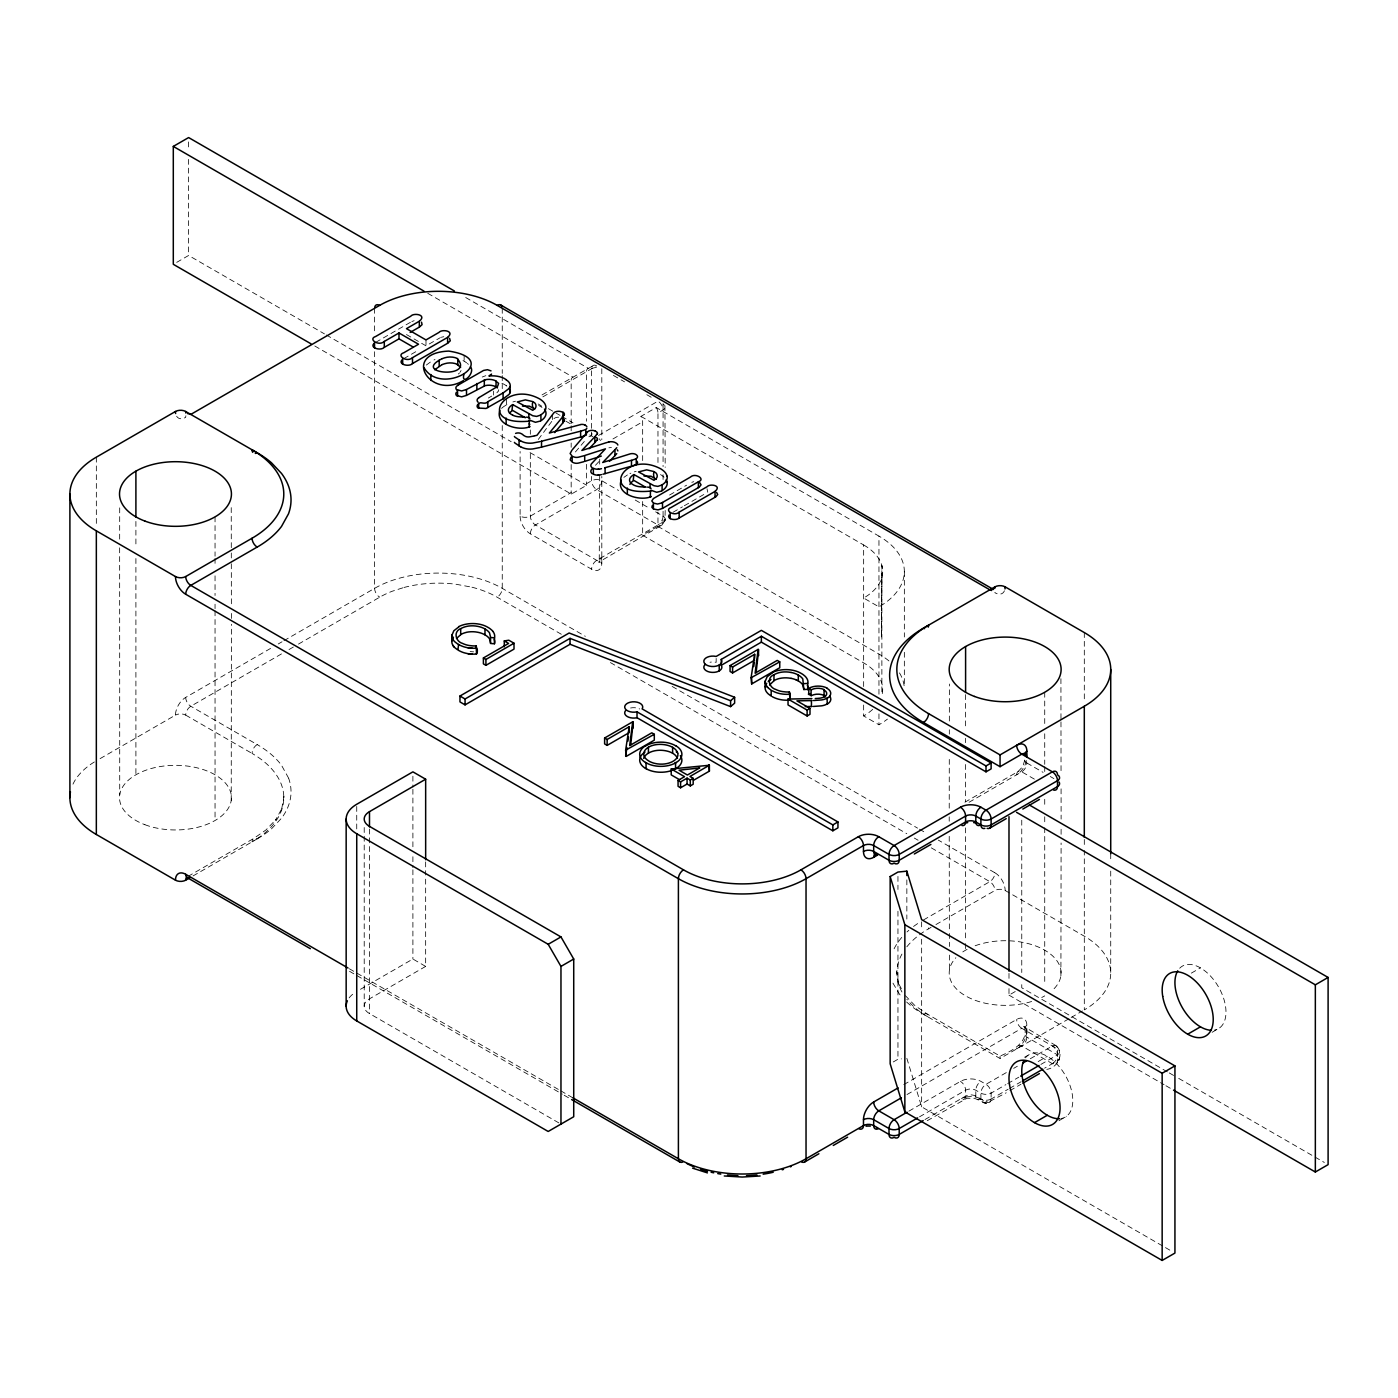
<?xml version="1.0" encoding="UTF-8"?>
<svg xmlns="http://www.w3.org/2000/svg" width="1398" height="1398" viewBox="0 0 1398 1398"><rect width="100%" height="100%" fill="white"/><g stroke="black" fill="none" stroke-linecap="round" stroke-linejoin="round"><path stroke-width="0.75" stroke-dasharray="5 3.75" d="M119.651 547.824L119.721 794.833M119.669 539.121L119.704 506.443M231.229 800.46L231.404 624.242M949.207 821.22L949.207 816.869M949.225 808.149L949.294 755.881M949.329 734.107L949.329 729.756M949.347 721.036L949.382 684.024M1000.059 1058.111L1000.059 1056.294M1060.907 975.856L1061.099 842.994M1061.099 834.291L1061.117 825.571M881.876 577.357L881.439 637.768L881.876 565.631L881.876 695.278M283.777 797.646L283.934 796.423L281.645 809.25L282.134 808.079L275.476 820.172L276.262 819.211L265.969 829.958L253.562 838.555L189.027 875.812M665.186 510.462L664.941 520.755L661.586 525.333L598.676 562.223L599.899 560.79L599.235 562.887L599.69 476.334M1024.751 760.058L1022.812 766.558L1018.146 771.486L961.719 804.06M1056.818 1046.386C1064.472 1054.441 1057.395 1067.985 1046.787 1069.365M665.186 519.077L664.469 521.611L664.941 520.161M1059.614 1057.779L1058.88 1060.313L1059.369 1058.863M461.06 370.505L460.222 372.113M538.3 439.444L553.259 419.4M498.125 391.44L498.719 389.745M497.968 391.632L497.81 391.807A13.875 8.004 0 0 1 496.832 392.786M575.417 451.956L586.723 438.64M901.727 937.411L899.141 940.644A115.37 66.615 0 0 0 892.675 951.968M595.443 465.289L601.157 459.26M426.338 365.053L431.632 361.156M459.558 372.917L458.352 374M501.55 408.391L502.861 407.237M907.005 931.942L908.84 930.299M623.892 477.347L627.405 474.953M503.228 406.94L506.88 404.581M1058.95 1120.742L1066.569 1116.233M1212.118 1032.301L1219.755 1027.792M176.707 262.352L188.625 255.467L324.441 333.877M375.765 342.318L410.767 322.117M403.83 358.622L418.526 350.129M406.469 334.541L425.988 345.83L440.387 337.617M488.339 398.046L491.746 396.071M542.04 394.9L594.412 364.948M542.861 396.875L596.701 365.787M598.554 435.46L656.116 402.24M642.661 460.571L642.661 421.794A7.217 4.177 60 0 0 640.931 416.377L656.239 407.534L878.958 536.116L878.958 694.212M612.953 438.955L642.661 421.794M657.969 462.493L657.969 412.952L663.071 409.998A7.217 4.177 0 0 0 663.071 404.109A7.217 4.177 -60 0 0 663.054 403.673M100.097 758.625L175.466 715.112A14.434 8.336 -60 0 1 185.689 697.41L270.705 648.34M278.254 643.971L282.029 641.787M283.916 640.703L374.594 588.348A90.258 52.11 0 0 1 502.249 588.348L585.308 636.3M281.47 653.914L190.792 706.252A7.217 4.177 -60 0 0 185.689 715.112A7.217 4.177 0 0 0 175.466 715.112M289.019 649.546L296.586 645.177M298.473 644.094L380.501 596.736A82.954 47.899 0 0 1 392.139 591.267L403.638 587.562M571.17 464.538L571.17 492.55L530.331 516.124A7.217 4.177 0 0 1 520.108 516.124L520.108 451.502M314.777 345.988L571.328 494.106L586.653 485.263A7.217 4.177 60 0 1 586.496 483.708L591.599 480.755A7.217 4.177 0 0 1 601.804 480.755L618.51 490.401M669.572 495.032L686.575 485.211M673.015 512.28L682.451 506.827M684.338 505.744L705.116 493.739M882.278 693.6A64.99 37.519 0 0 0 863.649 662.879L642.486 535.189L657.811 526.347A7.217 4.177 60 0 0 657.969 524.966L657.969 512.052M193.064 875.917L257.162 838.905A7.217 4.177 60 0 0 252.059 841.858A108.31 62.526 0 0 0 252.059 753.417A7.217 4.177 -60 0 1 257.162 744.575L190.792 706.252A7.217 4.177 60 0 1 185.689 697.41M360.474 989.295L412.899 959.028L425.656 966.402L425.656 877.158M425.656 966.402L369.491 998.819A18.052 10.415 0 0 0 369.491 1013.567L560.965 1124.114M969.076 802.26L1021.763 771.836A7.217 4.177 -60 0 0 1026.866 762.993A7.217 4.177 0 0 1 1024.751 760.215M923.466 919.971L989.836 881.649A7.217 4.177 -60 0 0 994.957 872.806L938.32 840.111M906.848 946.795A108.31 62.526 0 0 1 928.569 928.814L934.109 925.616M935.944 924.567L994.957 890.491A7.217 4.177 0 0 1 1005.162 890.491L1010.806 893.759M893.27 1061.956L897.953 1059.247L901.5 1058.88M1008.989 988.613L1008.989 995.149L1018.111 989.871M903.79 1084.621L1016.643 1019.457A14.434 8.336 -60 0 1 1026.866 1025.363L1026.866 1037.141A7.217 4.177 -60 0 1 1021.763 1045.984A7.217 4.177 60 0 0 1016.643 1048.937A14.434 8.336 -60 0 0 1026.866 1031.252A7.217 4.177 0 0 1 1026.866 1025.363M907.005 1094.547L1021.763 1028.299L1057.5 1048.937L1057.5 1060.733A7.217 4.177 60 0 1 1052.397 1063.686L1021.763 1045.984M908.857 1111.165L960.478 1081.37A14.434 8.336 0 0 1 980.907 1081.37L986.009 1084.306A7.217 4.177 60 0 1 991.112 1093.149L991.112 1099.055A7.217 4.177 60 0 1 986.009 1102.008L975.804 1096.102A7.217 4.177 0 0 0 965.599 1096.102L923.606 1120.34M906.638 1002.016A115.37 66.615 0 0 0 923.449 1014.319L1000.059 1058.513L1069.26 1018.565M1071.148 1017.482L1082.419 1010.964M919.5 1116.827L965.599 1090.213A7.217 4.177 0 0 1 975.804 1090.213L980.907 1093.149A7.217 4.177 0 0 0 991.112 1093.149L1005.878 1084.638M1006.298 1072.598L986.009 1084.306A7.217 4.177 -60 0 0 980.907 1093.149L980.907 1099.055A7.217 4.177 -60 0 0 986.009 1102.008L1008.133 1089.234M1013.672 1068.352L1017.36 1066.22M1030.256 1058.758L1052.397 1045.984A7.217 4.177 -60 0 1 1057.5 1048.937A7.217 4.177 0 0 1 1057.5 1054.843A7.217 4.177 0 0 1 1057.5 1060.733L1044.586 1068.177M927.224 1120.707L966.979 1098.269L974.406 1098.269L986.149 1103.302L1006.21 1092.782M1038.172 1061.571L1047.277 1056.311M1191.341 973.13L1200.463 967.87M1007.713 1083.572L1018.775 1077.194M1040.898 1064.42L1057.5 1054.843A7.217 4.177 60 0 0 1052.397 1045.984M1009.566 1088.413L1021.047 1081.772M1009.898 1090.65L1020.977 1084.254M1024.559 1057.255L1027.984 1055.35M482.223 377.023L485.822 375.678M707.772 492.253L707.004 488.723M411.868 321.54L414.158 320.684M629.939 473.59L630.9 473.153M434.009 359.95L435.005 359.513M691.8 482.31L693.775 481.681M441.314 337.25L443.83 336.708M512.909 401.942L515.478 401.209M634.36 471.842L636.16 471.318M403.935 587.475L405.333 587.125A82.919 47.881 0 0 1 455.765 584.207L471.406 587.09M966.193 1097.028L965.127 1097.255A14.592 8.423 0 0 0 960.496 1099.055A7.217 4.177 60 0 0 965.599 1096.102L965.599 1090.213A7.217 4.177 60 0 0 960.478 1081.37M966.455 1096.976L967.713 1096.783A14.434 8.336 0 0 1 980.889 1099.055M611.45 447.605L610.821 447.605A6.099 3.512 0 0 0 608.899 447.832M470.13 651.538L472.611 651.783A18.069 10.433 0 0 0 473.625 651.817M983.458 1102.69L986.149 1103.302L982.41 1102.358M462.983 360.579L464.818 361.628M538.16 403.97L539.593 404.791A23.626 13.648 0 0 1 540.816 405.595L541.673 406.224M613.407 375.433L624.557 381.864M646.837 394.725L654.264 399.024M465.709 297.529L588.226 368.268A7.217 4.177 60 0 0 586.496 371.676L586.496 421.235M427.771 293.318L572.9 377.111A7.217 4.177 60 0 0 571.17 380.536L571.17 423.611M640.931 416.377L863.649 544.958L863.649 687.554M548.435 408.67L560.039 415.363M561.891 416.429L573.023 422.86M538.632 405.455L542.04 407.412M565.858 421.165L570.961 424.118M589.694 434.935L593.084 436.892M635.234 500.047L648.218 507.544M655.645 511.843L663.071 516.124A7.217 4.177 0 0 1 663.071 522.031A7.217 4.177 60 0 1 657.969 524.966L596.701 489.597A7.217 4.177 60 0 1 591.599 480.755L591.599 476.438M326.328 334.978L511.196 441.698M530.052 452.603L586.653 485.263M657.811 526.347L878.958 654.037A86.641 50.031 0 0 1 889.897 661.743M1026.866 762.993L1043.083 772.36M1050.282 776.519L1053.882 778.599M1034.363 779.123L1021.763 771.836A7.217 4.177 60 0 0 1016.643 774.789A14.434 8.336 -60 0 0 1026.464 760.582M863.649 705.029L863.649 715.933L878.958 724.776A86.641 50.031 0 0 0 887.415 719.114M520.108 516.124A14.434 8.336 60 0 0 530.331 533.809L591.599 569.196A14.434 8.336 60 0 0 601.804 563.289L601.804 476.438M672.141 686.435L917.56 828.123M919.447 829.206L926.996 833.575M561.314 634.255L496.5 596.824A82.954 47.899 0 0 0 471.371 587.055M610.402 662.582L906.778 833.697M914.327 838.066L918.102 840.233M931.33 847.87L989.836 881.649A7.217 4.177 60 0 1 994.957 890.491M1012.694 894.842L1084.306 936.188A90.258 52.11 0 0 1 1084.306 1009.88L1084.306 850.421M1167.365 1071.847L1021.763 987.774L1021.763 981.239M1169.252 1072.93L1176.819 1077.299M1178.706 1078.382L1324.325 1162.454M1008.989 995.149L1164.062 1084.673M1165.949 1085.757L1173.516 1090.125M1055.997 1045.634L1023.738 1026.429L1024.961 1027.862L1024.28 1025.765C1029.47 1041.999 1012.257 1050.894 1000.059 1056.084L927.084 1013.952L914.676 1005.354L904.366 994.607M906.848 1058.338L921.649 1106.849L1163.59 1246.527M1165.478 1247.61L1171.14 1250.895M185.689 715.112L252.059 753.417M349.36 968.779L559.462 1090.073M560.79 1090.842L572.114 1097.395M349.552 971.33L355.144 974.563M357.014 975.647L562.311 1094.162M564.18 1095.246L569.772 1098.479M660.503 474.586L660.8 474.761A23.626 13.648 0 0 1 662.005 475.565L662.862 476.194A22.001 12.704 0 0 1 664.067 477.207M465.027 361.75L466.67 362.868M506.321 385.638L503.996 384.275A17.772 10.258 0 0 0 501.585 383.192M467.404 363.445L468.382 364.319M901.361 988.648L898.512 983.476L899.001 984.646L896.695 971.82L896.852 973.043M892.973 983.144L899.124 993.629A115.37 66.615 0 0 0 901.395 996.512M288.635 778.214L281.505 765.248A115.37 66.615 0 0 0 257.18 744.575M664.941 405.665L665.186 467.369M1060.925 678.694L1060.977 719.725M1060.977 721.892L1061.047 773.723M1061.082 788.839L1061.117 819.071M949.225 836.336L949.364 931.348M949.364 933.515L949.382 946.463M949.399 955.096L949.417 970.212M231.229 507.631L231.299 550.812M231.299 552.979L231.317 561.612M231.317 563.778L231.369 604.792M231.386 613.442L231.404 622.075M1110.728 853.759L1110.728 862.426M1110.728 871.111L1110.728 973.043M1084.306 632.56L1084.306 702.46M1084.306 839.499L1084.306 848.236M1044.725 692.255L1044.725 725.02M1044.725 733.758L1044.725 764.339M1044.725 766.523L1044.725 773.077M1044.725 799.289L1044.725 808.027M1044.725 816.764L1044.725 825.502M1044.725 827.686L1044.725 984.961M1021.763 820.172L1021.763 972.536M1008.989 973.375L1008.989 979.911M965.599 694.614L965.599 729.564M965.599 738.301L965.599 742.67M965.599 764.514L965.599 801.648M965.599 827.861L965.599 941.448M965.599 943.633L965.599 950.186M921.649 921.841L921.649 930.544M921.649 939.246L921.649 1106.849M906.848 879.866L906.848 919.045M904.349 571.502L904.349 636.999M904.349 652.289L904.349 687.222M897.953 876.424L897.953 889.478M897.953 911.234L897.953 1059.247M878.958 713.871L878.958 724.776M716.16 658.423L716.16 662.355A9.017 5.208 0 0 0 710.009 662.25M663.071 404.109L663.071 466.583M663.071 474.638L663.071 479.514M663.071 511.249L663.071 522.031L596.701 560.336A7.217 4.177 -60 0 0 591.599 569.196M642.661 501.498L642.661 533.809A7.217 4.177 60 0 1 642.486 535.189M601.804 368.74L601.804 439.828M599.69 459.103L599.69 465.551M595.932 365.42A7.217 4.177 60 0 0 591.599 368.74L591.599 435.512M586.496 464.311L586.496 483.708M571.17 425.761L571.17 432.227M571.17 442.991L571.17 447.308M552.437 414.594L552.437 420.483M530.331 429.955L530.331 434.271M530.331 453.651L530.331 516.124A7.217 4.177 60 0 0 535.434 524.966L596.701 560.336A7.217 4.177 60 0 0 601.804 557.4A7.217 4.177 0 0 0 601.804 563.289M506.426 398.937L506.426 404.843M502.249 308.311L502.249 373.423M502.249 375.608L502.249 388.627M502.249 425.534L502.249 588.348A7.217 4.177 -60 0 1 497.146 597.191M493.459 391.143L493.459 395.075M464.136 355.319L464.136 361.208M425.988 339.924L425.988 345.83M425.656 861.919L425.656 874.991M412.899 776.205L412.899 787.074M412.899 789.258L412.899 848.027M412.899 856.729L412.899 867.616M412.899 869.783L412.899 959.028M374.594 308.311L374.594 334.349M374.594 351.719L374.594 588.348A7.217 4.177 60 0 0 379.714 597.191M369.491 829.049L369.491 1013.567M364.214 827.511L364.214 1006.193M356.735 806.454L356.735 830.395M215.047 516.858L215.047 556.177M215.047 558.361L215.047 567.099M215.047 575.836L215.047 595.496M215.047 604.233L215.047 608.602M215.047 610.786L215.047 820.486M188.625 141.932L188.625 150.652M188.625 159.389L188.625 255.467M135.903 521.419L135.903 547.632M135.903 558.536L135.903 774.789M96.34 457.163L96.34 527.063M975.14 945.764A55.955 32.311 0 0 1 1044.725 950.186A55.955 32.311 0 0 1 1052.379 990.361M1044.725 995.883A55.955 32.311 0 0 1 1041.737 997.49M1031.654 1001.492A55.955 32.311 0 0 1 965.599 995.883A55.955 32.311 0 0 1 955.865 957.735M962.803 951.916A55.955 32.311 0 0 1 968.587 948.578M1179.702 968.22A36.103 20.848 60 0 1 1218.829 987.495A36.103 20.848 60 0 1 1214.547 1030.064M1025.485 1057.849A36.103 20.848 60 0 1 1064.996 1074.8A36.103 20.848 60 0 1 1061.362 1118.505M913.558 926.472A115.597 66.737 0 0 1 918.766 922.855M923.466 1014.301A7.217 4.177 -60 0 1 928.569 1017.255A108.31 62.526 0 0 1 906.848 999.273M1052.397 1063.686A7.217 4.177 -60 0 0 1057.5 1054.843L1026.866 1037.141A7.217 4.177 0 0 1 1026.866 1031.252A7.217 4.177 -60 0 0 1021.763 1028.299A7.217 4.177 60 0 1 1016.643 1019.457M257.162 838.905A115.597 66.737 0 0 0 271.422 828.927L281.505 818.232A115.492 66.685 0 0 0 288.722 778.476M991.112 1099.055A7.217 4.177 0 0 1 980.907 1099.055A7.217 4.177 -60 0 1 975.804 1096.102L975.804 1090.213A7.217 4.177 -60 0 1 980.907 1081.37M901.955 992.003A108.31 62.526 0 0 1 901.955 954.065M928.517 927.905A7.217 4.177 60 0 1 928.569 928.814M994.957 872.806A14.434 8.336 60 0 1 1005.162 890.491M72.976 784.156A90.258 52.11 0 0 1 94.767 761.718M176.62 416.237A14.434 8.336 -60 0 0 185.689 417.373A7.217 4.177 60 0 1 185.917 415.765M530.331 533.809A7.217 4.177 -60 0 1 535.434 524.966L596.701 489.597A7.217 4.177 -60 0 0 601.804 480.755M592.28 434.009A14.644 8.458 60 0 0 591.599 433.59A7.217 4.177 -60 0 0 591.826 435.197M1004.446 590.795A14.434 8.336 60 0 1 994.957 592.769A7.217 4.177 -60 0 0 994.939 592.333M863.649 544.958A64.99 37.519 0 0 1 863.649 598.029L878.958 606.872A86.641 50.031 0 0 0 878.958 536.116M872.719 709.363A64.99 37.519 0 0 1 863.649 715.933M899.473 672.892A86.641 50.031 0 0 1 904.279 687.536M599.253 438.797A7.217 4.177 60 0 1 600.441 440.58M349.168 997.857A36.103 20.848 0 0 1 354.9 992.597M571.328 494.106A7.217 4.177 60 0 1 571.17 492.55M663.071 516.124A7.217 4.177 -60 0 1 657.969 524.966M656.239 407.534A7.217 4.177 60 0 1 657.969 412.952M588.89 436.805A5.05 2.918 0 0 1 590.655 436.333M553.975 418.649A7.077 4.089 0 0 1 554.324 418.352L555.093 417.897A5.609 3.233 0 0 1 559.2 417.198M630.585 708A9.017 5.208 0 0 1 639.69 708.978M506.163 385.708A14.469 8.353 0 0 1 506.81 386.128M659.105 401.96A7.217 4.177 60 0 1 663.071 409.998M591.599 368.74A7.217 4.177 0 0 1 599.585 367.866M144.885 824.698A55.955 32.311 0 0 0 231.352 799.411A55.955 32.311 0 0 0 150.198 768.813A55.955 32.311 0 0 0 144.885 824.698"/><path stroke-width="1.5" d="M1084.306 837.315L1084.306 706.252A90.258 52.11 0 0 0 1084.306 632.56L1005.162 586.863A7.217 4.177 0 0 0 994.957 586.863L923.466 628.139A115.527 66.702 0 0 0 923.466 722.469L1000.059 766.681L1000.059 754.903L928.569 713.627A108.31 62.526 0 0 1 928.569 625.186A7.217 4.177 60 0 1 928.22 627.143M772.22 672.875L767.1 676.842L765.143 681.438A17.37 10.031 0 0 0 765.143 682.241L765.195 682.888A17.912 10.345 0 0 0 765.475 683.989L765.702 684.601M765.772 684.828L765.143 687.327A17.37 10.031 0 0 0 765.143 688.148L765.195 688.777A17.912 10.345 0 0 0 765.475 689.878L765.702 690.507A18.331 10.59 0 0 0 766.471 691.87L766.576 692.01A19.188 11.079 0 0 0 767.1 692.674L767.694 693.338A18.052 10.415 0 0 0 768.358 693.967L770.648 695.715A20.149 11.638 0 0 0 771.189 696.047L771.189 690.14A20.149 11.638 0 0 1 770.648 689.808L768.446 688.148A18.052 10.415 0 0 1 765.929 684.88L766.716 683.22M458.946 626.793L453.826 630.778L451.869 635.374A17.37 10.031 0 0 0 451.869 636.177L451.921 636.824A17.912 10.345 0 0 0 452.183 637.925L452.428 638.536A18.331 10.59 0 0 0 453.197 639.9L453.301 640.057A19.188 11.079 0 0 0 453.808 640.721L454.42 641.367A18.052 10.415 0 0 0 455.084 642.014L457.373 643.744A20.149 11.638 0 0 0 457.915 644.076L459.313 644.88A20.918 12.075 0 0 0 460.187 645.334L461.078 645.736A21.407 12.355 0 0 0 464.416 646.959L464.975 647.117A19.799 11.429 0 0 0 475.774 648.2C478.081 647.379 477.766 654.614 475.774 654.089A19.799 11.429 0 0 1 465.15 653.041L464.416 652.866A21.407 12.355 0 0 1 461.078 651.643L460.187 651.223A20.918 12.075 0 0 1 459.313 650.786L458.701 650.437M453.441 637.156L451.869 641.263A17.37 10.031 0 0 0 451.869 642.084L451.921 642.713A17.912 10.345 0 0 0 452.183 643.814L452.428 644.443M490.593 637.401L489.527 632.91A17.772 10.258 0 0 0 488.391 631.512L487.29 630.515A17.37 10.031 0 0 0 486.224 629.729L484.599 628.75A16.601 9.594 0 0 0 483.481 628.174L483.026 627.982A17.807 10.275 0 0 0 478.5 626.514L477.819 626.374A16.584 9.576 0 0 0 466.338 626.444L466.25 626.514A16.182 9.332 0 0 0 462.651 627.702L462.319 627.842A16.025 9.244 0 0 0 461.113 628.453C453.074 631.232 455.433 641.56 462.686 643.464A16.846 9.716 0 0 0 464.293 644.181L465.884 644.723A17.021 9.821 0 0 0 469.413 645.544L472.611 645.876A18.069 10.433 0 0 0 474.289 645.928L476.159 645.893L476.683 648.13M490.593 643.29L489.527 638.816A17.772 10.258 0 0 0 488.391 637.418L487.29 636.405A17.37 10.031 0 0 0 486.224 635.636L484.599 634.64A16.601 9.594 0 0 0 483.481 634.08L483.026 633.871A17.807 10.275 0 0 0 478.5 632.42L477.819 632.28A16.584 9.576 0 0 0 466.338 632.333L466.25 632.42A16.182 9.332 0 0 0 462.651 633.591L462.319 633.748A16.025 9.244 0 0 0 461.113 634.342L456.517 638.449M604.618 738.022L632.7 721.805L629.677 745.588L651.783 732.832L654.299 734.282L654.299 740.171L626.217 756.388L625.64 750.167L629.187 726.75L607.134 739.472L604.618 738.022L604.618 743.911L607.134 745.379L629.187 732.639L629.187 726.75M625.64 756.056L626.933 747.546M627.894 741.15L628.541 736.903M630.655 745.082L633.224 722.119M730.071 665.588L758.153 649.371L755.13 673.154L777.236 660.398L779.752 661.848L779.752 667.737L751.67 683.954L751.093 677.733L754.64 654.316L732.587 667.038L730.071 665.588L730.071 671.477L732.587 672.945L754.64 660.206M753.679 666.601L754.326 662.337M756.108 672.648L758.677 649.686M807.345 685.282A20.026 11.551 0 0 1 807.957 687.589L807.957 687.764A17.72 10.24 0 0 1 807.852 689.319L803.833 689.546L802.802 678.991A17.772 10.258 0 0 0 801.666 677.593L800.565 676.58A17.37 10.031 0 0 0 799.499 675.793L797.874 674.815A16.601 9.594 0 0 0 796.755 674.255L796.301 674.046A17.807 10.275 0 0 0 791.775 672.595L791.093 672.455M803.833 683.639L807.834 683.43A17.72 10.24 0 0 0 807.974 682.049L807.957 681.787A20.026 11.551 0 0 0 806.157 677.453L805.842 677.051A19.275 11.132 0 0 0 804.846 676.003L803.168 674.64A21.931 12.669 0 0 0 802.05 673.906L800.53 673.032A20.953 12.093 0 0 0 771.958 672.7M803.833 689.511L802.802 684.88A17.772 10.258 0 0 0 801.666 683.482L800.565 682.469A17.37 10.031 0 0 0 799.499 681.7L797.874 680.704A16.601 9.594 0 0 0 796.755 680.144L796.178 679.882M494.473 637.785L490.558 637.54L490.558 643.482L494.455 643.779L494.56 637.366A17.72 10.24 0 0 0 494.7 635.985L494.682 635.723A20.026 11.551 0 0 0 492.882 631.389M494.473 643.692L494.56 643.255A17.72 10.24 0 0 0 494.7 641.874L494.682 641.612A20.026 11.551 0 0 0 494.193 639.48M564.023 415.241L549.344 433.031L580.677 424.573M564.023 421.13L562.695 423.105L563.01 412.427M509.798 387.106L509.798 393.013M424.101 367.849C441.716 397.714 504.101 359.566 448.758 351.09C400.702 353.03 430.287 400.422 463.42 380.571M769.582 684.968L774.387 680.407A16.025 9.244 0 0 1 775.593 679.812L775.925 679.655A16.182 9.332 0 0 1 779.385 678.502L779.647 678.449A16.584 9.576 0 0 1 791.076 678.38M509.449 387.823L509.256 388.155A14.469 8.353 0 0 1 510.025 393.03M509.449 393.712L509.256 394.044A9.471 5.47 0 0 1 508.924 394.516L503.577 398.517M597.016 434.062L595.094 436.473M597.016 439.968L595.094 442.38M499.802 410.47C495.049 424.73 518.658 431.248 529.353 426.862M571.083 457.146L570.174 459.82L572.184 462.056L572.184 456.167L570.139 453.529L571.939 450.191M621.219 480.143C615.697 494.455 639.83 501.323 650.559 496.832M434.743 369.754L442.083 364.616M668.995 515.076C666.689 519.427 676.125 521 679.166 518.011L715.968 496.709L717.698 494.508L716.58 492.411M652.412 505.36L651.887 507.299L653.408 508.959L653.408 503.053L651.817 500.938L653.39 498.562L690.35 477.137C695.225 472.314 706.025 479.182 698.388 481.786L661.499 503.035L657.514 504.031L653.582 503.14M616.763 447.709L615.312 449.352M616.763 453.599L615.312 455.241M491.467 374.192L491.537 374.122A6.501 3.757 0 0 1 490.715 374.874L489.929 375.38M572.533 449.474L587.614 431.842A7.969 4.596 0 0 1 588.139 431.405L588.785 431.003A5.05 2.918 0 0 1 595.286 431.091M554.674 432.611L562.66 423.14M592.053 468.924L591.406 469.745A7.951 4.596 0 0 0 591.057 470.392L590.97 470.654A6.396 3.687 0 0 0 592.263 473.712M615.207 455.346L609.476 461.34M589.082 448.741L594.866 442.624L594.866 436.718L581.865 450.471L606.505 442.624M401.942 359.95C397.871 364.371 409.037 367.29 412.515 363.55L447.605 343.279L447.605 337.39L412.515 357.661L412.515 363.55M373.965 343.576C369.422 347.805 380.693 351.213 384.293 347.351L398.989 338.858L413.196 347.053M768.236 681.542L771.014 679.463M730.595 706.619L730.595 700.73L734.632 697.27L569.143 632.997L459.959 696.029L459.959 701.918L465.062 704.872L570.052 644.268L730.595 706.619L734.632 703.159L734.632 697.27M496.762 386.949L479.112 397.504M632.001 460.152L634.902 459.243A9.611 5.54 0 0 0 635.566 458.963L636.509 458.457A5.12 2.953 0 0 0 636.265 454.752L635.723 454.385A4.998 2.883 0 0 0 630.253 453.843L602.695 462.511L615.015 449.684L614.91 455.696M632.001 466.041L634.902 465.132A9.611 5.54 0 0 0 635.566 464.852L636.509 464.346A5.12 2.953 0 0 0 636.754 461.008M457.862 385.236L483.586 370.435L487.5 369.701L491.013 370.872M529.318 420.99L529.143 427.002M650.454 491.013L650.332 496.972M667.108 482.1A18.751 10.817 0 0 1 662.093 490.681L662.145 484.809A18.751 10.817 0 0 0 667.108 476.211M827.616 697.812L826.445 698.458A12.425 7.182 0 0 1 821.587 699.944L813.514 700.538M827.616 703.701L826.445 704.347A12.425 7.182 0 0 1 821.587 705.833L813.409 706.444M540.502 415.101L536.675 416.412L532.813 415.765L512.716 404.599L511.843 405.158A14.469 8.353 0 0 0 510.585 406.119L510.13 406.556A13.456 7.776 0 0 0 508.54 409.002L508.54 409.055A10.677 6.169 0 0 0 510.864 414.105L512.682 415.119M512.716 404.599L511.843 411.047A14.469 8.353 0 0 0 510.585 412.008L510.13 412.445A13.456 7.776 0 0 0 509.519 413.126M643.779 487.028L639.585 486.714A13.106 7.567 0 0 1 633.836 485.123L632.211 484.145A10.677 6.169 0 0 1 629.712 479.025A13.456 7.776 0 0 1 631.267 476.578L631.669 476.194A14.469 8.353 0 0 1 632.962 475.18L633.923 474.569L654.002 485.735L657.829 486.382L661.604 485.123M633.923 474.569L633.119 480.964A14.469 8.353 0 0 0 631.791 481.978L631.319 482.415A13.456 7.776 0 0 0 629.921 484.407M824.61 696.641L824.051 696.955A9.419 5.435 0 0 1 819.962 698.161L817.568 698.406M653.582 509.047L658.056 509.886L662.512 508.4L699.297 487.098L701.045 484.809L699.716 482.659M715.042 491.397C722.364 485.228 709.572 483.498 707.161 486.679L671.127 507.474C663.613 510.113 674.238 516.893 679.166 512.122L715.042 491.397L715.042 497.304M645.352 746.113L646.4 745.501A19.712 11.394 0 0 1 647.868 744.767L648.288 744.592A21.145 12.215 0 0 1 651.346 743.474L651.485 743.439A21.389 12.355 0 0 1 657.899 742.268L658.056 742.251A20.288 11.708 0 0 1 673.032 744.452L673.452 744.627A18.663 10.782 0 0 1 674.867 745.326L676.125 746.078M676.108 762.417L674.972 763.063M676.108 768.306L674.972 768.97M419.417 321.173C427.351 314.602 413.459 312.54 410.767 316.21L375.765 336.429C367.499 339.015 378.788 346.704 384.293 341.444L398.989 332.969L418.526 344.24L403.83 352.733C395.669 355.249 406.958 362.938 412.427 357.696M419.417 327.062L422.091 324.633L421.532 322.187M447.692 337.337C455.311 330.784 441.611 328.88 438.937 332.444L425.988 339.924L406.469 328.652L419.33 321.225L419.33 327.115L410.138 332.427M447.692 343.244L450.296 340.78L449.562 338.333M677.698 753.207L677.663 753.05A18.052 10.415 0 0 0 677.261 752.002L677.086 751.67A18.261 10.537 0 0 0 676.16 750.272L675.916 749.975A16.654 9.611 0 0 0 674.448 748.594L674.116 748.332A15.675 9.052 0 0 0 673.015 747.581L672.193 747.109A15.256 8.807 0 0 0 671.023 746.532L670.691 746.392A16.217 9.367 0 0 0 668.349 745.536L667.842 745.396A17.772 10.258 0 0 0 659.506 744.365L659.367 744.383A16.304 9.419 0 0 0 652.132 745.588L652.01 745.623A15.745 9.087 0 0 0 650.385 746.252L649.93 746.445A15.57 8.982 0 0 0 648.847 746.986L647.99 747.493A16.951 9.786 0 0 0 648.445 760.757L649.371 761.351A18.052 10.415 0 0 0 653.093 762.906L653.46 763.028A16.234 9.367 0 0 0 655.278 763.483L655.959 763.623A17.877 10.31 0 0 0 657.742 763.92A16.252 9.384 0 0 0 671.092 762.277L671.424 762.12A15.85 9.157 0 0 0 672.63 761.526L673.434 761.054A15.623 9.017 0 0 0 674.465 760.372L674.727 760.18A15.937 9.209 0 0 0 677.89 755.042A16.374 9.454 0 0 0 677.715 753.207M677.471 758.38A18.052 10.415 0 0 0 677.261 757.891L677.086 757.576A18.261 10.537 0 0 0 676.16 756.178L675.916 755.881A16.654 9.611 0 0 0 674.448 754.483L674.116 754.221A15.675 9.052 0 0 0 673.015 753.47L672.193 753.015A15.256 8.807 0 0 0 671.023 752.421L670.691 752.281A16.217 9.367 0 0 0 668.349 751.425L667.842 751.285A17.772 10.258 0 0 0 659.506 750.272L659.367 750.272A16.304 9.419 0 0 0 652.132 751.477L652.01 751.53A15.745 9.087 0 0 0 650.385 752.141L649.93 752.351A15.57 8.982 0 0 0 648.847 752.893L647.99 753.4A16.951 9.786 0 0 0 643.709 758.415M791.076 672.473A16.584 9.576 0 0 0 779.612 672.508L779.385 672.613A16.182 9.332 0 0 0 775.925 673.766L775.698 673.871A16.025 9.244 0 0 0 774.387 674.518C766.296 677.296 768.743 687.641 775.96 689.529A16.846 9.716 0 0 0 777.568 690.245L779.158 690.804A17.021 9.821 0 0 0 782.688 691.608L785.886 691.958A18.069 10.433 0 0 0 787.563 691.993L789.293 691.958M442.083 358.727C410.68 374.14 475.372 378.91 457.286 358.674M503.577 392.628L508.924 388.627A9.471 5.47 0 0 0 509.221 388.225M503.49 398.57L486.015 408.478L478.658 408.059M478.92 408.216C476.998 398.115 484.162 406.102 487.762 401.75L503.175 392.855M311.02 343.821L173.3 264.309L173.3 146.406L188.625 137.563L454.385 290.994M257.18 547.09A115.475 66.667 0 0 0 281.522 526.417L288.477 513.852A115.527 66.702 0 0 0 281.505 473.415L271.422 462.738A115.65 66.772 0 0 0 257.162 452.742L185.689 411.484A7.217 4.177 0 0 0 175.466 411.484L96.34 457.163A90.258 52.11 0 0 0 96.34 530.856L96.34 834.484L175.466 880.181A7.217 4.177 0 0 0 185.689 880.181L189.377 878.049M502.022 306.704A7.217 4.177 -60 0 0 497.146 305.358A83.041 47.934 0 0 0 379.697 305.358L190.792 414.42A7.217 4.177 60 0 0 187.909 413.791M489.894 375.415L488.898 375.975L491.642 375.852A17.772 10.258 0 0 1 503.962 378.281L506.321 379.732M485.211 379.714L466.513 389.483L466.513 395.389L485.211 385.621A10.17 5.872 0 0 1 495.434 386.547L497.496 387.928M96.34 530.856L175.466 576.553A7.217 4.177 0 0 0 185.689 576.553L252.059 538.23A108.31 62.526 0 0 0 252.059 449.806A7.217 4.177 -60 0 0 252.741 452.358M504.276 640.931L508.82 640.214L514.01 643.22L514.01 649.109L485.927 665.326L483.393 663.875L483.393 657.969L508.61 643.429L504.276 640.931L504.276 646.82M483.393 657.969L485.927 659.437L514.01 643.22M459.959 696.029L465.062 698.983L570.052 638.362L730.595 700.73M369.491 826.882L369.491 811.644L425.656 779.21L425.656 859.753M991.112 762.993L761.368 630.358L716.16 656.448A9.017 5.208 0 0 0 703.893 660.66A9.017 5.208 0 0 0 713.976 666.479A9.017 5.208 0 0 0 721.263 659.402L761.368 636.247L986.009 765.947L991.112 762.993L991.112 768.9L986.009 771.836L761.368 642.136L721.263 665.291A9.017 5.208 0 0 1 711.984 672.386A9.017 5.208 0 0 1 705.239 664.399M625.64 750.167L654.299 734.282M751.093 677.733L779.752 661.848M693.478 780.329L709.38 771.137L709.38 765.248L689.948 776.467L693.181 778.337L693.181 784.243L690.297 785.903L687.065 784.033L680.581 787.773L678.065 786.323L678.065 780.416L684.548 776.676L671.215 768.987L671.215 774.894L679.55 779.7M678.065 780.416L680.581 781.884L687.065 778.144L690.297 780.014L693.181 778.337M788.035 699.052L807.118 710.079L810.001 708.402L810.001 714.308L807.118 715.968L788.035 704.942L788.035 699.052L811.871 698.616M425.656 779.21L412.899 771.853L356.735 804.269A36.103 20.848 0 0 0 356.735 833.75L548.191 944.297L560.965 936.922L573.722 959.028L573.722 1116.74L548.191 1131.471L356.735 1020.942A36.103 20.848 0 0 1 347.386 1000.793M560.965 1124.114L560.965 966.402L573.722 959.028M837.944 821.954L642.119 708.891A9.017 5.208 0 0 0 634.832 701.831A9.017 5.208 0 0 0 624.766 707.633A9.017 5.208 0 0 0 637.016 711.844L832.841 824.907L837.944 821.954L837.944 827.861L832.841 830.796L637.016 717.733A9.017 5.208 0 0 1 627.178 716.475A9.017 5.208 0 0 1 625.5 710.726M185.689 576.553A7.217 4.177 60 0 0 190.792 585.395L683.5 869.853A83.041 47.934 0 0 0 800.932 869.853L858.372 836.703A14.434 8.336 0 0 1 878.8 836.703L894.108 845.545A7.217 4.177 60 0 1 899.211 854.388L899.211 860.277A7.217 4.177 60 0 1 894.108 863.23A7.217 4.177 -60 0 1 889.006 860.277L873.68 851.434A7.217 4.177 0 0 0 863.475 851.434L863.475 845.545A7.217 4.177 60 0 0 858.372 836.703M1000.059 754.903L1084.306 706.252M1000.059 766.681L1021.763 754.151L1052.397 771.836A7.217 4.177 -60 0 1 1057.43 773.95M863.475 851.434A14.434 8.336 -60 0 0 873.68 857.324L877.455 855.157M987.145 828.367A7.217 4.177 60 0 0 991.112 824.907L991.112 819.001A7.217 4.177 60 0 0 986.009 810.158L980.907 807.223A14.434 8.336 0 0 0 960.478 807.223L894.108 845.545A7.217 4.177 -60 0 0 889.006 854.388L889.006 860.277A7.217 4.177 0 0 0 899.211 860.277L965.599 821.954A7.217 4.177 0 0 1 975.804 821.954L980.907 824.907A7.217 4.177 -60 0 0 984.874 828.367M914.309 854.003L930.911 844.427M890.159 876.563L897.953 872.055L906.848 871.164L921.649 919.657L1174.932 1065.888L1174.932 1253.08L1162.157 1260.437L904.855 1111.899L890.159 1063.756L890.159 876.563L904.855 924.707L904.855 1111.899M989.627 828.21L1006.21 818.634M1022.812 809.058L1039.413 799.464M859.123 1128.902A7.217 4.177 60 0 0 863.475 1125.582L863.475 1119.693A14.434 8.336 -60 0 1 873.68 1101.991L898.145 1087.889M901.361 1097.814L878.8 1110.851A7.217 4.177 -60 0 0 873.68 1119.693L873.68 1125.582A7.217 4.177 -60 0 0 878.031 1128.902M804.549 1162.053L818.896 1153.752M833.26 1145.469L847.625 1137.186M907.022 1112.231L894.108 1119.693A7.217 4.177 -60 0 0 889.006 1128.535L889.006 1134.425A7.217 4.177 -60 0 0 894.108 1137.378A7.217 4.177 60 0 0 899.211 1134.425L923.187 1120.584M917.647 1117.893L899.211 1128.535A7.217 4.177 0 0 1 889.006 1128.535L873.68 1119.693A7.217 4.177 0 0 0 863.475 1119.693M1022.882 1063.022L1026.569 1060.89M1020.627 1076.128L1039.063 1065.486M1022.462 1080.951L1042.751 1069.243M1022.812 1083.205L1039.413 1073.612M1034.52 1122.629L1047.277 1115.272M1187.688 1034.205L1200.463 1026.831M904.855 924.707L1162.157 1073.262L1174.932 1065.888M1016.556 812.325L1315.343 984.821L1328.1 977.447L1328.1 1164.639L1315.343 1172.013L1173.516 1090.125M540.502 421.008L535.469 422.301L529.108 419.942M661.604 491.03L656.711 492.288L650.786 490.174M466.355 389.57L461.637 390.951L457.233 389.78M466.355 395.459L461.637 396.84L457.233 395.686M827.127 698.091L827.214 703.945M824.034 695.418A9.594 5.54 0 0 0 811.452 695.592L808.551 694.352L809.092 688.183A13.246 7.654 0 0 1 826.952 687.991M808.551 694.352L809.092 694.072A13.246 7.654 0 0 1 810.141 693.548M650.262 491.117C597.435 496.273 624.504 449.352 660.8 468.872A23.626 13.648 0 0 1 662.005 469.676L662.862 470.305A22.001 12.704 0 0 1 664.801 472.07A20.9 12.058 0 0 1 666.339 474.271L666.427 474.481A18.978 10.957 0 0 1 666.863 475.635L667.003 476.211M528.986 421.182C475.862 426.023 503.874 379.4 539.593 398.902A23.626 13.648 0 0 1 540.816 399.688L541.673 400.335A22.001 12.704 0 0 1 543.612 402.1A20.9 12.058 0 0 1 545.15 404.302L545.22 404.511A18.978 10.957 0 0 1 545.657 405.665L545.797 406.241A18.751 10.817 0 0 1 540.886 414.804L540.939 420.728A18.751 10.817 0 0 0 545.902 412.13L545.657 411.571A18.978 10.957 0 0 0 545.22 410.4L545.185 410.296A20.9 12.058 0 0 0 544.504 409.125M808.551 688.445L811.487 689.721A9.594 5.54 0 0 1 824.034 689.529M442.397 358.587L444.686 357.818A11.394 6.571 0 0 1 457.338 358.447M442.397 364.494L444.686 363.725A11.394 6.571 0 0 1 457.338 364.336M585.168 429.693L583.962 430.112M585.011 435.652L583.962 436.019M583.106 430.409L580.904 431.073M583.106 436.298L580.904 436.98M783.527 1169.392L782.251 1169.794M601.297 456.08L584.696 461.427L584.696 455.521L605.439 448.845L591.406 463.839A7.951 4.596 0 0 0 591.057 464.503L590.97 464.748A6.396 3.687 0 0 0 592.263 467.823M583.805 455.8L578.457 457.198A10.52 6.081 0 0 1 577.584 457.338L577.409 457.356A4.526 2.604 0 0 1 575.592 457.356A5.749 3.32 0 0 1 573.774 456.901L572.97 456.569M583.805 461.707L578.457 463.088A10.52 6.081 0 0 1 577.584 463.227L577.409 463.245A4.526 2.604 0 0 1 575.592 463.245A5.749 3.32 0 0 1 573.774 462.808L572.97 462.476M606.977 442.484L608.899 441.943M604.792 467.788L631.494 460.291L631.494 466.181L604.792 473.695M603.919 473.939L602.94 474.202M540.921 441.384L580.624 431.161L580.624 437.05L540.607 447.36M601.455 468.68L599.917 469.046A6.326 3.652 0 0 1 593.591 468.347M601.455 474.586L599.917 474.953A6.326 3.652 0 0 1 593.591 474.254M539.838 441.646L532.621 443.061A12.53 7.235 0 0 1 523.114 442.013L521.017 441.121M539.838 447.552L532.621 448.968A12.53 7.235 0 0 1 523.114 447.902L521.017 447.028M534.403 435.914L537.007 435.285L553.8 412.917A7.077 4.089 0 0 1 554.324 412.462L555.093 411.991A5.609 3.233 0 0 1 562.276 412.078L562.643 412.2M533.721 436.071L529.37 436.875A6.081 3.512 0 0 1 528.392 436.927L528.287 436.927A4.474 2.586 0 0 1 525.788 436.526L525.001 436.176M522.415 406.119L529.3 406.136L534.752 408.915M644.006 476.019L651.049 476.246L656.361 479.339M671.215 768.987L709.38 765.248M598.781 469.221L597.942 469.274M598.781 475.11L597.942 475.18M476.543 654.037L476.159 645.893M789.818 694.212L789.957 700.101L789.433 691.958L789.957 694.194L789.049 694.264A19.799 11.429 0 0 1 785.571 694.299L784.82 694.264A19.345 11.167 0 0 1 781.989 693.967L781.255 693.862A20.009 11.551 0 0 1 778.249 693.198L777.69 693.041A21.407 12.355 0 0 1 774.352 691.818L773.583 691.451A20.918 12.075 0 0 1 772.587 690.944L772.22 690.752M789.206 700.153L789.049 700.153A19.799 11.429 0 0 1 785.571 700.188L784.82 700.153A19.345 11.167 0 0 1 781.989 699.874L781.255 699.751A20.009 11.551 0 0 1 778.249 699.087L777.69 698.93A21.407 12.355 0 0 1 774.352 697.707L773.583 697.357A20.918 12.075 0 0 1 772.587 696.851L772.22 696.641M816.974 698.441L815.261 698.528M760.163 1175.98L742.216 1177.046L724.269 1175.98M810.001 708.402L796.93 700.87L811.976 700.573M805.231 706.602L811.976 706.479M526.382 417.146L526.906 417.181A3.81 2.202 0 0 1 528.601 417.687L529.195 418.019A3.932 2.272 0 0 1 529.859 418.439M647.484 487.116L648.095 487.151A3.81 2.202 0 0 1 649.79 487.675L650.419 488.007A3.932 2.272 0 0 1 651.066 488.409M523.324 417.076L524.757 417.111M644.373 487.046L646.103 487.098M522.712 417.058L518.396 416.744A13.106 7.567 0 0 1 512.629 415.154M472.297 648.235L471.703 648.2A19.345 11.167 0 0 1 468.714 647.903L467.981 647.781M472.297 654.124L471.703 654.107A19.345 11.167 0 0 1 468.714 653.792L467.981 653.687M720.774 1174.11L717.733 1173.604M791.093 678.345L791.775 678.484A17.807 10.275 0 0 1 796.178 679.882M713.714 1172.817L711.093 1172.24M692.587 1168.151L707.44 1172.887M595.321 431.073L596.055 431.51A4.753 2.744 0 0 1 597.383 433.992M520.685 440.964L514.971 437.172A5.19 3.006 0 0 1 514.412 436.473M520.685 446.853L514.971 443.061A5.19 3.006 0 0 1 514.412 442.38M593.329 468.347L593.381 474.271M670.184 512.734L670.236 518.658M457.129 364.494L460.641 367.325M457.53 389.972L457.6 395.896M585.063 425.149L585.762 425.569A5.697 3.285 0 0 1 586.845 426.705M496.832 386.879A13.875 8.004 0 0 0 497.758 385.988L498.579 383.367L495.451 380.728A10.17 5.872 0 0 0 485.228 379.749M532.848 401.61L525.351 399.88L517.312 401.942L532.76 410.296A17.702 10.223 0 0 0 533.861 409.439C540.257 405.577 530.104 396.473 532.848 407.517M653.949 471.545L646.68 469.85L638.519 471.912L653.967 480.265A17.702 10.223 0 0 0 655.068 479.409C661.481 475.669 651.311 466.443 654.037 477.487M646.645 763.098L645.509 762.434M646.645 768.987L645.509 768.341M457.74 358.919L457.828 364.861M826.707 688.131L827.406 688.55A12.023 6.938 0 0 1 827.791 697.899M484.931 628.925L485.036 634.884M500.746 305.009L993.454 589.467M497.146 305.358L989.836 589.816A7.217 4.177 60 0 0 991.706 590.48M173.3 146.406L423.996 291.134M512.716 410.488L525.316 417.757M633.923 480.458L644.705 486.696M1029.312 804.951L1328.1 977.447M758.677 655.575L758.153 649.371M709.38 771.137L708.873 764.951M633.224 728.009L632.7 721.805M175.466 576.553A14.434 8.336 60 0 0 185.689 594.237L678.397 878.695A90.258 52.11 0 0 0 806.034 878.695L863.475 845.545A7.217 4.177 0 0 1 873.68 845.545L889.006 854.388A7.217 4.177 0 0 0 899.211 854.388L965.599 816.065A7.217 4.177 0 0 1 975.804 816.065L980.907 819.001A7.217 4.177 0 0 0 991.112 819.001L1057.5 780.696A7.217 4.177 0 0 0 1057.5 774.789M560.965 936.922L369.491 826.375A18.052 10.415 0 0 1 369.491 811.644M175.466 880.181A14.434 8.336 60 0 1 185.689 874.292L348.032 968.01M572.673 1097.71L678.397 1158.75A7.217 4.177 -60 0 0 682.731 1162.07M187.175 877.595L310.356 948.7M571.642 1099.562L679.882 1162.053M529.16 423.891L529.195 423.909A3.932 2.272 0 0 1 529.859 424.328M524.093 435.687L523.901 435.564A6.728 3.879 0 0 1 523.341 435.162L522.817 434.656A6.116 3.53 0 0 0 522.223 434.201L521.489 433.782A4.491 2.604 0 0 0 515.617 433.38M767.624 687.362L767.153 686.855A19.188 11.079 0 0 1 766.576 686.121L766.471 685.981M454.35 647.187L453.826 646.61A19.188 11.079 0 0 1 453.301 645.946L453.197 645.806M492.9 631.389L492.638 631.057A19.275 11.132 0 0 0 491.572 629.939L489.982 628.646A21.931 12.669 0 0 0 488.776 627.842L487.255 626.968A20.953 12.093 0 0 0 458.684 626.636M548.191 944.297L560.965 966.402M470.427 366.888C475.932 372.689 460.886 386.722 463.874 374.419M667.003 482.118L666.863 481.541A18.978 10.957 0 0 0 666.427 480.37L666.322 480.178A20.9 12.058 0 0 0 666.13 479.776M1315.343 984.821L1315.343 1172.013M1162.157 1073.262L1162.157 1260.437M1110.728 669.415L1110.728 853.759M1026.866 757.104A7.217 4.177 -60 0 0 1021.763 754.151A7.217 4.177 60 0 1 1016.643 745.309A14.434 8.336 -60 0 1 1026.866 751.215L1026.866 755.147M1008.989 816.659L1008.989 971.208M986.009 765.947L986.009 771.836M965.599 646.558L965.599 692.429M906.848 871.164L906.848 875.515M832.841 824.907L832.841 830.796M824.069 689.93L824.069 695.82M811.452 700.59L811.452 706.479M811.085 689.913L811.085 695.802M807.729 683.954L807.729 689.843M807.118 710.079L807.118 715.968M798.31 675.059L798.31 680.948M773.968 674.745L773.968 680.651M765.178 681.018L765.178 686.925M761.368 636.247L761.368 642.136M754.64 654.316L754.64 658.248M751.67 678.065L751.67 683.954M732.587 667.038L732.587 672.945M721.263 659.402L721.263 665.291M719.236 664.994L719.236 670.883M698.388 481.786L698.388 487.675M690.297 780.014L690.297 785.903M687.065 778.144L687.065 784.033M680.581 781.884L680.581 787.773M679.166 512.122L679.166 518.011M675.549 762.749L675.549 768.638M672.613 747.336L672.613 753.242M662.512 502.494L662.512 508.4M650.105 483.9L650.105 487.832M648.427 747.231L648.427 753.12M646.068 762.784L646.068 768.673M637.016 711.844L637.016 717.733M636.247 458.631L636.247 464.52M627.352 488.024L627.352 493.913M626.217 750.499L626.217 756.388M607.134 739.472L607.134 745.379M605.089 467.718L605.089 473.607M570.052 638.362L570.052 644.268M541.533 441.226L541.533 447.115M528.898 413.93L528.898 417.862M519.077 440.09L519.077 445.979M506.146 418.037L506.146 423.944M503.088 392.908L503.088 398.797M496.045 381.025L496.045 386.931M487.832 401.715L487.832 407.604M485.927 659.437L485.927 665.326M484.32 379.924L484.32 385.813M476.858 383.506L476.858 389.413M465.062 698.983L465.062 704.872M460.693 628.681L460.693 634.587M458.579 644.478L457.915 649.983A20.149 11.638 0 0 1 457.373 649.633L455.084 647.903A18.052 10.415 0 0 1 452.655 644.705M451.904 634.954L451.904 640.843M439.182 360.16L439.182 366.066M430.829 374.559L430.829 380.448M402.676 358.307L402.676 364.196M398.989 332.969L398.989 338.858M384.293 341.444L384.293 347.351M374.542 342.056L374.542 347.945M356.735 833.75L356.735 1020.942M346.162 819.001L346.162 1006.193M135.903 471.178L135.903 517.05M69.9 494.018L69.9 797.646M1211.297 1030.291A36.103 20.848 60 0 1 1182.079 1007.207A36.103 20.848 60 0 1 1177.745 970.771M1059.771 1118.697A36.103 20.848 60 0 1 1030.256 1097.902A36.103 20.848 60 0 1 1023.79 1060.698M866.044 1126.194A14.434 8.336 0 0 1 870.307 1126.124M876.738 1127.557A14.434 8.336 0 0 1 877.35 1127.802M791.111 1166.544A82.954 47.899 0 0 1 790.377 1166.858M773.199 1172.258A82.919 47.881 0 0 1 763.151 1174.18M756.982 1174.967A82.919 47.881 0 0 1 746.48 1175.666M737.934 1175.683A82.919 47.881 0 0 1 727.449 1174.984M707.493 1171.349A82.919 47.881 0 0 1 700.765 1169.357M694.422 1167.015A82.919 47.881 0 0 1 687.03 1163.625M185.689 880.181A7.217 4.177 60 0 1 186.808 877.14M190.023 877.612A7.217 4.177 -60 0 1 185.689 874.292M801.683 1162.07A7.217 4.177 60 0 0 806.034 1158.75L863.475 1125.582A7.217 4.177 0 0 1 873.68 1125.582L889.006 1134.425A7.217 4.177 0 0 0 899.211 1134.425L899.211 1128.535A7.217 4.177 60 0 0 894.108 1119.693L878.8 1110.851A7.217 4.177 60 0 1 873.68 1101.991M175.641 413.528A14.434 8.336 -60 0 1 175.466 411.484M96.34 834.484A90.258 52.11 0 0 1 70.459 791.81M683.5 869.853A7.217 4.177 -60 0 0 678.397 878.695L678.397 1158.75A90.258 52.11 0 0 0 806.034 1158.75L806.034 878.695A7.217 4.177 60 0 0 800.932 869.853M185.689 594.237A7.217 4.177 -60 0 1 190.792 585.395L257.162 547.072A7.217 4.177 60 0 1 252.059 538.23M1025.153 755.532A7.217 4.177 0 0 1 1026.866 751.215M873.68 857.324A7.217 4.177 60 0 1 877.28 853.776M1005.162 586.863A14.434 8.336 60 0 1 1004.987 588.925M257.162 452.742A7.217 4.177 -60 0 1 255.31 453.424M185.917 413.092A7.217 4.177 -60 0 1 185.689 411.484M374.664 307.455A7.217 4.177 60 0 1 379.697 305.358M994.957 586.863A7.217 4.177 60 0 1 994.729 588.471M924.602 628.646A7.217 4.177 60 0 1 923.466 628.139M928.569 713.627A7.217 4.177 -60 0 1 923.466 722.469M877.664 854.894A7.217 4.177 -60 0 1 873.68 851.434L873.68 845.545A7.217 4.177 -60 0 1 878.8 836.703M989.836 589.816A7.217 4.177 -60 0 1 993.034 589.274M960.478 807.223A7.217 4.177 60 0 1 965.599 816.065L965.599 821.954A7.217 4.177 60 0 1 961.999 825.519M980.907 807.223A7.217 4.177 -60 0 0 975.804 816.065L975.804 821.954A7.217 4.177 -60 0 0 979.404 825.519M596.334 437.452A4.753 2.744 0 0 1 597.383 439.898M617.234 449.841A5.994 3.46 0 0 1 617.846 450.942M563.272 418.212A5.749 3.32 0 0 1 564.145 421.113M586.478 434.673A5.505 3.18 0 0 1 585.762 435.302L585.745 429.396A5.505 3.18 0 0 0 586.828 428.277M586.007 431.598A5.697 3.285 0 0 1 586.845 432.611M530.034 426.495A3.932 2.272 0 0 1 529.527 426.949M645.457 768.376A20.865 12.04 0 0 1 645.02 752.037M680.337 755.602A20.953 12.093 0 0 1 672.84 770.106A20.953 12.093 0 0 1 646.68 769.022M676.248 751.897A20.953 12.093 0 0 1 677.156 752.491M824.278 696.064A8.353 4.823 0 0 1 825.467 696.92M829.765 696.326A12.023 6.938 0 0 1 827.791 703.788M478.133 408.146A6.326 3.652 0 0 1 478.832 403.638M456.814 395.844A6.291 3.635 0 0 1 456.534 392.244M651.223 496.465A3.932 2.272 0 0 1 650.734 496.919M966.315 822.863A14.434 8.336 0 0 1 967.731 822.636M973.655 822.636A14.434 8.336 0 0 1 976.433 823.142M608.899 441.943A6.099 3.512 0 0 1 610.664 441.716L611.45 441.716A6.064 3.512 0 0 1 615.347 442.624L616.256 443.166A5.994 3.46 0 0 1 617.846 445.053M563.272 412.305A5.749 3.32 0 0 1 564.145 415.206M580.852 424.468A4.876 2.813 0 0 1 585.168 425.079M530.034 420.606A3.932 2.272 0 0 1 529.527 421.043M645.457 762.469A20.865 12.04 0 0 1 645.194 746.025M676.248 746.008A20.953 12.093 0 0 1 675.776 762.801A20.953 12.093 0 0 1 646.68 763.133M824.278 690.158A8.353 4.823 0 0 1 824.803 696.658M506.163 379.819A14.469 8.353 0 0 1 510.025 387.141M478.133 402.257A6.326 3.652 0 0 1 479.182 397.539M456.814 389.937A6.291 3.635 0 0 1 457.95 385.289M651.223 490.576A3.932 2.272 0 0 1 650.734 491.03M1059.002 781.971A7.217 4.177 0 0 1 1057.5 786.585A7.217 4.177 60 0 1 1053.533 790.045M699.612 767.974L687.414 775.016L679.044 770.193L699.612 767.974M1052.397 771.836L986.009 810.158A7.217 4.177 -60 0 0 980.907 819.001L980.907 824.907A7.217 4.177 0 0 0 991.112 824.907L1057.5 786.585L1057.5 780.696A7.217 4.177 60 0 0 1052.397 771.836M144.885 521.07A55.955 32.311 0 0 0 231.352 495.783A55.955 32.311 0 0 0 150.198 465.185A55.955 32.311 0 0 0 144.885 521.07M974.563 696.466A55.955 32.311 0 0 0 1061.03 671.18A55.955 32.311 0 0 0 979.876 640.581A55.955 32.311 0 0 0 974.563 696.466M1162.717 996.355A36.103 20.848 60 0 0 1204.726 1036.512A36.103 20.848 60 0 0 1195.64 981.291A36.103 20.848 60 0 0 1162.717 996.355M1009.531 1084.796A36.103 20.848 60 0 0 1051.558 1124.953A36.103 20.848 60 0 0 1042.471 1069.732A36.103 20.848 60 0 0 1009.531 1084.796"/></g></svg>
